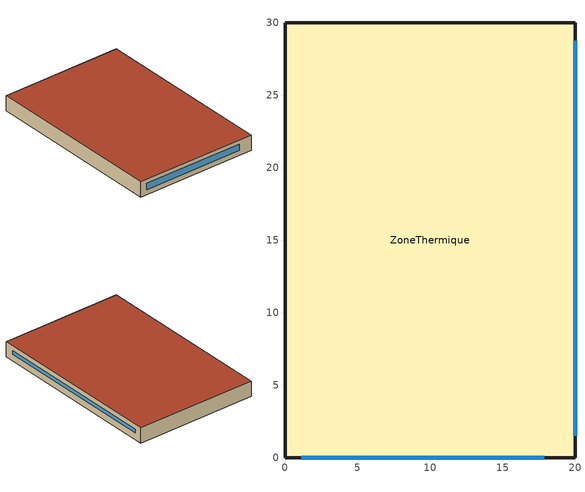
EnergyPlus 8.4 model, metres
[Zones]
ZoneThermique
 floor ground (Plancher_fmu): 20,30 20,0 0,0 0,30 z0
 wall outside (Mur_fmu): 20,0 20,30 0,30 0,0 20,0 z0:2.5
 window (Fenetre_fmu): 20,1.5 20,28.75 z1.11:1.68; 1.14,0 17.87,0 z0.79:1.85
 roof outside (Plafond_fmu): 20,0 20,30 0,30 0,0 z2.5
[Building]
maison_fmu: North Axis {deg}=0; Terrain=Country; Loads Convergence Tolerance Value=0.04; Temperature Convergence Tolerance Value {deltaC}=0.04; Solar Distribution=FullInteriorAndExterior; Maximum Number of Warmup Days=25; Minimum Number of Warmup Days=6
[Site:Location]
BORDEAUX: Latitude {deg}=44.83; Longitude {deg}=-0.7; Time Zone {hr}=1; Elevation {m}=61
[Site:GroundTemperature:BuildingSurface]
18, 18, 18, 18, 18, 18, 18, 18, 18, 18, 18, 18
[Site:GroundReflectance]
0.2, 0.2, 0.2, 0.2, 0.2, 0.2, 0.2, 0.2, 0.2, 0.2, 0.2, 0.2
[Material] Thermal Absorptance=0.9
Name | Roughness | Thickness {m} | Conductivity {W/m-K} | Density {kg/m3} | Specific Heat {J/kg-K} | Solar Absorptance | Visible Absorptance
1/2IN Gypsum | Smooth | 0.0127 | 0.16 | 784.9 | 830 | 0.4 | 0.4
1IN Stucco | Smooth | 0.0253 | 0.6918 | 1858 | 837 | 0.92 | 0.92
8IN Concrete HW | MediumRough | 0.2033 | 1.7296 | 2243 | 837 | 0.65 | 0.65
MAT-CC05 4 HW CONCRETE | Rough | 0.1016 | 1.311 | 2240 | 836.8 | 0.85 | 0.85
Metal Decking | MediumSmooth | 0.0015 | 45.006 | 7680 | 418.4 | 0.6 | 0.6
Roof Insulation [18] | MediumRough | 0.1693 | 0.049 | 265 | 836.8 | 0.7 | 0.7
Roof Membrane | VeryRough | 0.0095 | 0.16 | 1121.29 | 1460 | 0.7 | 0.7
Wall Insulation [37] | MediumRough | 0.0681 | 0.0432 | 91 | 837 | 0.5 | 0.5
[WindowMaterial:SimpleGlazingSystem]
FenetreMateriau_fmu: U-Factor {W/m2-K}=1.4; Solar Heat Gain Coefficient=0.6; Visible Transmittance=0.8
[Construction]
Fenetre_fmu: FenetreMateriau_fmu
Mur_fmu: 1IN Stucco, 8IN Concrete HW, Wall Insulation [37], 1/2IN Gypsum
Plafond_fmu: Roof Membrane, Roof Insulation [18], Metal Decking
Plancher_fmu: MAT-CC05 4 HW CONCRETE
[Zone]
ZoneThermique: Type=1; Multiplier=1; Ceiling Height {m}=autocalculate; Volume {m3}=autocalculate; Floor Area {m2}=autocalculate
[OtherEquipment]
OthEquSen_ZoneOne: Zone or ZoneList=ZoneThermique; Schedule=FMU_OthEqu_ZoneOne; Design Level Calculation Method=EquipmentLevel; Design Level {W}=10000; Fraction Latent=0; Fraction Radiant=0; Fraction Lost=0
[ZoneInfiltration:DesignFlowRate]
ZoneThermique_infiltration: Zone or ZoneList=ZoneThermique; Schedule=Infiltration_year; Design Flow Rate Calculation Method=Flow/Zone; Design Flow Rate {m3/s}=0.018; Constant Term Coefficient=1; Temperature Term Coefficient=0; Velocity Term Coefficient=0; Velocity Squared Term Coefficient=0
[ExternalInterface:FunctionalMockupUnitExport:From:Variable]
Output:Variable Index Key=ZoneThermique; Output:Variable=Zone Mean Air Temperature; FMU Variable=TRooMea
[ExternalInterface:FunctionalMockupUnitExport:To:Schedule]
Schedule=FMU_OthEqu_ZoneOne; FMU Variable=Q; Initial Value=0
[Schedule:Day:Hourly]
Infiltration_day: 1, 1, 1, 1, 1, 1, 1, 1, 1, 1, 1, 1, 1, 1, 1, 1, 1, 1, 1, 1, 1, 1, 1, 1
[Schedule:Week:Daily]
Infiltration_week: Infiltration_day, Infiltration_day, Infiltration_day, Infiltration_day, Infiltration_day, Infiltration_day, Infiltration_day, Infiltration_day, Infiltration_day, Infiltration_day, Infiltration_day, Infiltration_day
[Schedule:Year]
Infiltration_year: Infiltration_week, 1, 1, 12, 31
